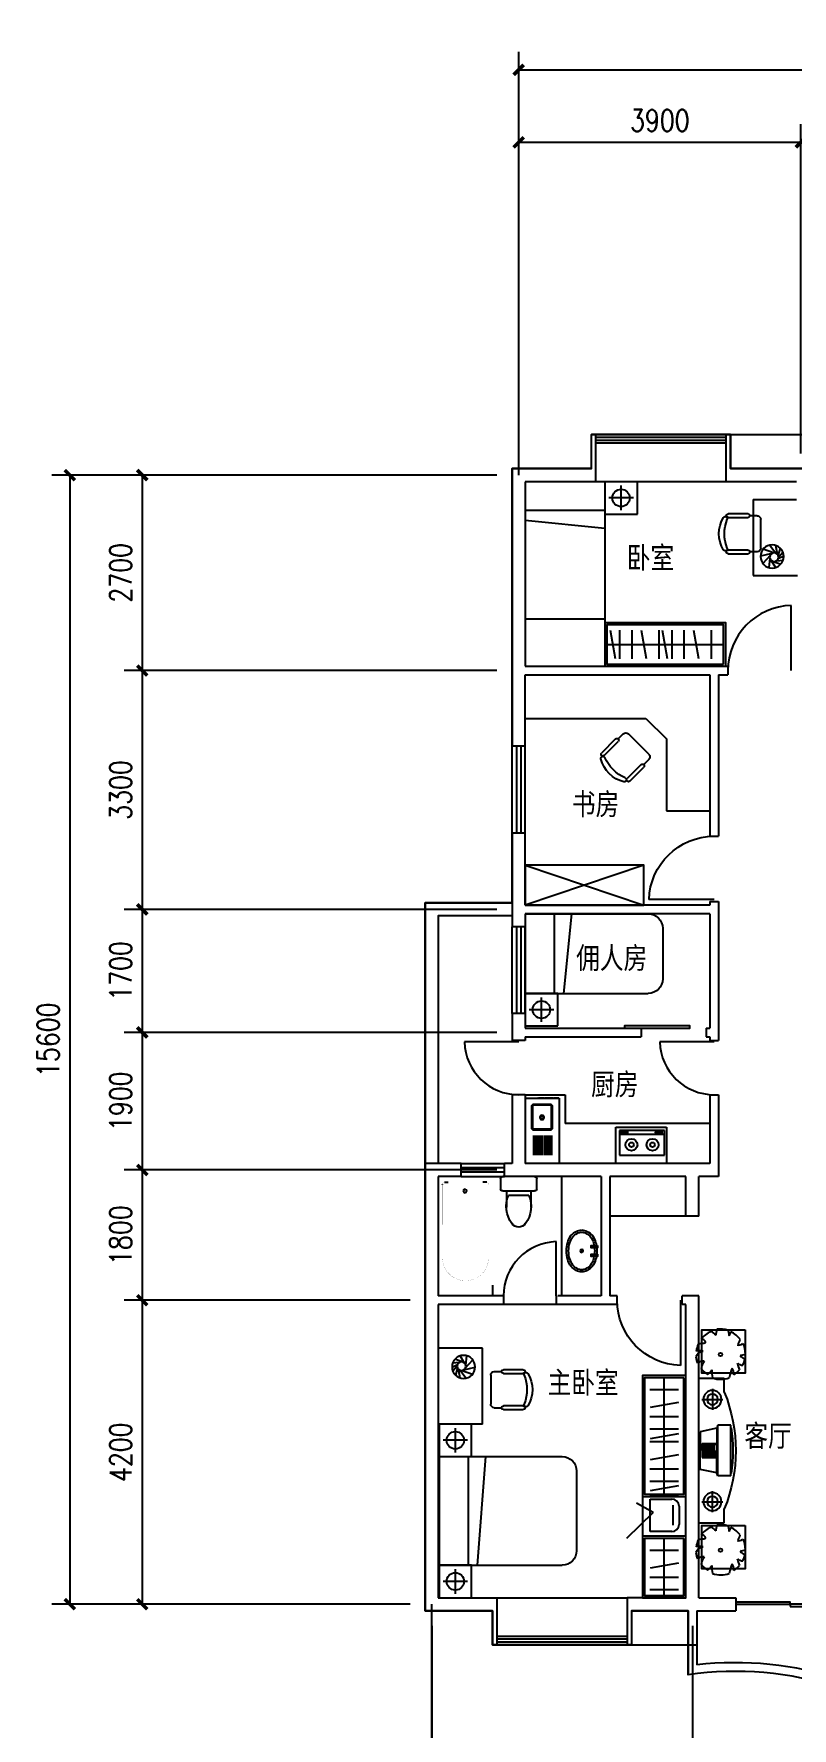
# Model space of a CAD drawing. Header units: millimetres. Extents: x 1320 to 26802, y 430 to 35860.
# Drawn here: x 1320 to 11794, y 12451 to 35860 of the extents above; entities that cross this region are included whole.
import ezdxf
from ezdxf.enums import TextEntityAlignment as Align

# ---------------------------------------------------------------- set-up
doc = ezdxf.new("R2010")
doc.units = ezdxf.units.MM
doc.linetypes.add('HIDDEN', pattern=[0.375, 0.25, -0.125])
for name, color, linetype in [('JJ', 6, 'Continuous'), ('PUB_DIM', 3, 'Continuous'), ('TEXT', 7, 'Continuous'), ('TOILET', 7, 'Continuous'), ('WALL', 4, 'Continuous'), ('WC', 10, 'Continuous'), ('WINDOW', 5, 'Continuous'), ('WINDOW_TEXT', 7, 'Continuous'), ('轮廓线', 240, 'Continuous')]:
    doc.layers.add(name, color=color, linetype=linetype)
doc.styles.add('-黑体', font='simhei.ttf')
doc.styles.add('DIM_FONT', font='SIMPLEX.shx', dxfattribs={"width": 0.8})
doc.styles.add('SIMPLEX', font='SIMPLEX.SHX')
doc.styles.get("Standard").update_dxf_attribs({"font": 'arial.ttf'})
doc.dimstyles.new('DIMN', dxfattribs={"dimtxt": 300, "dimasz": 1, "dimexe": 250, "dimexo": 300, "dimgap": 150, "dimtad": 1, "dimdec": 0, "dimdsep": 46, "dimtxsty": 'DIM_FONT', "dimblk": '_DIMX', "dimblk1": 'ARCHTICK', "dimblk2": 'ARCHTICK', "dimcen": 0.1, "dimclrt": 7, "dimadec": 0, "dimazin": 0, "dimtfac": 1, "dimtdec": 0, "dimtix": 1, "dimtmove": 2, "dimatfit": 3, "dimldrblk": '_DIMX', "dimfxl": 1, "dimtolj": 1, "dimtzin": 0, "dimarcsym": 0})

# ---------------------------------------------------------------- blocks, each defined once
blk = doc.blocks.new('_ARCHTICK')
at = {"color": 0, "linetype": 'ByBlock', "const_width": 0.15}
blk.add_lwpolyline([(-0.5, -0.5), (0.5, 0.5)], dxfattribs=at)
blk = doc.blocks.new('_DIMX')
at = {"const_width": 50}
blk.add_lwpolyline([(-70, -70), (70, 70)], dxfattribs=at)
blk = doc.blocks.new('*D60')
at = {"layer": 'DEFPOINTS', "color": 0, "transparency": 16777216}
for p in [(8017, 29763), (2817, 27063), (8017, 27063)]:
    blk.add_point(p, dxfattribs=at)
at = {"layer": 'PUB_DIM', "color": 0, "lineweight": -2, "transparency": 16777216}
for p, q in [((7717, 29763), (2567, 29763)), ((2817, 29762), (2817, 27064)), ((7717, 27063), (2567, 27063))]:
    blk.add_line(p, q, dxfattribs=at)
for p, rotation in [((2817, 29763), 90), ((2817, 27063), 270)]:
    blk.add_blockref('_DIMX', p, dxfattribs=dict(at, rotation=rotation))
at = {"layer": 'PUB_DIM', "color": 7, "transparency": 16777216, "insert": (2517, 28413), "char_height": 300, "attachment_point": 5, "rotation": 90, "style": 'DIM_FONT'}
blk.add_mtext('\\A1;2700', dxfattribs=at)
blk = doc.blocks.new('*D61')
at = {"layer": 'DEFPOINTS', "color": 0, "transparency": 16777216}
for p in [(8017, 27063), (2817, 23763), (8017, 23763)]:
    blk.add_point(p, dxfattribs=at)
at = {"layer": 'PUB_DIM', "color": 0, "lineweight": -2, "transparency": 16777216}
for p, q in [((7717, 27063), (2567, 27063)), ((2817, 27062), (2817, 23764)), ((7717, 23763), (2567, 23763))]:
    blk.add_line(p, q, dxfattribs=at)
for p, rotation in [((2817, 27063), 90), ((2817, 23763), 270)]:
    blk.add_blockref('_DIMX', p, dxfattribs=dict(at, rotation=rotation))
at = {"layer": 'PUB_DIM', "color": 7, "transparency": 16777216, "insert": (2517, 25413), "char_height": 300, "attachment_point": 5, "rotation": 90, "style": 'DIM_FONT'}
blk.add_mtext('\\A1;3300', dxfattribs=at)
blk = doc.blocks.new('*D62')
at = {"layer": 'DEFPOINTS', "color": 0, "transparency": 16777216}
for p in [(8017, 23763), (2817, 22063), (8017, 22063)]:
    blk.add_point(p, dxfattribs=at)
at = {"layer": 'PUB_DIM', "color": 0, "lineweight": -2, "transparency": 16777216}
for p, q in [((7717, 23763), (2567, 23763)), ((2817, 23762), (2817, 22064)), ((7717, 22063), (2567, 22063))]:
    blk.add_line(p, q, dxfattribs=at)
for p, rotation in [((2817, 23763), 90), ((2817, 22063), 270)]:
    blk.add_blockref('_DIMX', p, dxfattribs=dict(at, rotation=rotation))
at = {"layer": 'PUB_DIM', "color": 7, "transparency": 16777216, "insert": (2517, 22913), "char_height": 300, "attachment_point": 5, "rotation": 90, "style": 'DIM_FONT'}
blk.add_mtext('\\A1;1700', dxfattribs=at)
blk = doc.blocks.new('*D63')
at = {"layer": 'DEFPOINTS', "color": 0, "transparency": 16777216}
for p in [(8017, 22063), (2817, 20163), (8017, 20163)]:
    blk.add_point(p, dxfattribs=at)
at = {"layer": 'PUB_DIM', "color": 0, "lineweight": -2, "transparency": 16777216}
for p, q in [((7717, 22063), (2567, 22063)), ((2817, 22062), (2817, 20164)), ((7717, 20163), (2567, 20163))]:
    blk.add_line(p, q, dxfattribs=at)
for p, rotation in [((2817, 22063), 90), ((2817, 20163), 270)]:
    blk.add_blockref('_DIMX', p, dxfattribs=dict(at, rotation=rotation))
at = {"layer": 'PUB_DIM', "color": 7, "transparency": 16777216, "insert": (2517, 21113), "char_height": 300, "attachment_point": 5, "rotation": 90, "style": 'DIM_FONT'}
blk.add_mtext('\\A1;1900', dxfattribs=at)
blk = doc.blocks.new('*D64')
at = {"layer": 'DEFPOINTS', "color": 0, "transparency": 16777216}
for p in [(8017, 20163), (2817, 18363), (6817, 18363)]:
    blk.add_point(p, dxfattribs=at)
at = {"layer": 'PUB_DIM', "color": 0, "lineweight": -2, "transparency": 16777216}
for p, q in [((7717, 20163), (2567, 20163)), ((2817, 20162), (2817, 18364)), ((6517, 18363), (2567, 18363))]:
    blk.add_line(p, q, dxfattribs=at)
for p, rotation in [((2817, 20163), 90), ((2817, 18363), 270)]:
    blk.add_blockref('_DIMX', p, dxfattribs=dict(at, rotation=rotation))
at = {"layer": 'PUB_DIM', "color": 7, "transparency": 16777216, "insert": (2517, 19263), "char_height": 300, "attachment_point": 5, "rotation": 90, "style": 'DIM_FONT'}
blk.add_mtext('\\A1;1800', dxfattribs=at)
blk = doc.blocks.new('*D65')
at = {"layer": 'DEFPOINTS', "color": 0, "transparency": 16777216}
for p in [(6817, 18363), (2817, 14163), (6817, 14163)]:
    blk.add_point(p, dxfattribs=at)
at = {"layer": 'PUB_DIM', "color": 0, "lineweight": -2, "transparency": 16777216}
for p, q in [((6517, 18363), (2567, 18363)), ((2817, 18362), (2817, 14164)), ((6517, 14163), (2567, 14163))]:
    blk.add_line(p, q, dxfattribs=at)
for p, rotation in [((2817, 18363), 90), ((2817, 14163), 270)]:
    blk.add_blockref('_DIMX', p, dxfattribs=dict(at, rotation=rotation))
at = {"layer": 'PUB_DIM', "color": 7, "transparency": 16777216, "insert": (2517, 16263), "char_height": 300, "attachment_point": 5, "rotation": 90, "style": 'DIM_FONT'}
blk.add_mtext('\\A1;4200', dxfattribs=at)
blk = doc.blocks.new('*D66')
at = {"layer": 'DEFPOINTS', "color": 0, "transparency": 16777216}
for p in [(8017, 29763), (1817, 14163), (6817, 14163)]:
    blk.add_point(p, dxfattribs=at)
at = {"layer": 'PUB_DIM', "color": 0, "lineweight": -2, "transparency": 16777216}
for p, q in [((7717, 29763), (1567, 29763)), ((1817, 29762), (1817, 14164)), ((6517, 14163), (1567, 14163))]:
    blk.add_line(p, q, dxfattribs=at)
for p, rotation in [((1817, 29763), 90), ((1817, 14163), 270)]:
    blk.add_blockref('_DIMX', p, dxfattribs=dict(at, rotation=rotation))
at = {"layer": 'PUB_DIM', "color": 7, "transparency": 16777216, "insert": (1517, 21963), "char_height": 300, "attachment_point": 5, "rotation": 90, "style": 'DIM_FONT'}
blk.add_mtext('\\A1;15600', dxfattribs=at)
blk = doc.blocks.new('M_A2ZXL')
blk.add_line((-0.472, 0), (-0.472, -1))
blk.add_arc((-0.5, 0), 1, 271.6231, 0)
blk = doc.blocks.new('S-DOOR')
at = {"layer": 'WINDOW'}
for points in [[(0, 0), (750, 0), (750, 30), (0, 30)], [(750, -30), (1500, -30), (1500, 0), (750, 0)], [(1500, -30), (2250, -30), (2250, 0), (1500, 0)], [(2250, 0), (3000, 0), (3000, 30), (2250, 30)]]:
    blk.add_lwpolyline(points, close=True, dxfattribs=at)
blk = doc.blocks.new('M_C32CXI')
for p, q in [((-188, 275), (87, 275)), ((212, 250), (112, 250)), ((87, 225), (-188, 225)), ((262, 200), (262, -200)), ((-188, -225), (87, -225)), ((87, -275), (-188, -275)), ((212, -250), (112, -250))]:
    blk.add_line(p, q)
for centre, radius, start, end in [((-227, 210), 28.1, 338.7607, 148.1092), ((-188, 250), 25, 90, 270), ((87, 250), 25, 270, 90), ((212, 200), 50, 0, 90), ((111, 0), 426, 148.1092, 211.8908), ((314, 0), 552, 158.7607, 201.2393), ((-227, -210), 28.1, 211.8908, 21.2393), ((-188, -250), 25, 90, 270), ((87, -250), 25, 270, 90), ((212, -200), 50, 270, 0)]:
    blk.add_arc(centre, radius, start, end)
at = {"width": 0.8, "flags": 9}
for tag in ['XSIZE', 'YSIZE']:
    blk.add_attdef(tag, (0, 0), '', height=0.5, dxfattribs=at)
blk = doc.blocks.new('_C20TYU')
at = {"layer": 'WC'}
for p, q in [((0, 10), (0, -10)), ((0, 10), (3.5, 10)), ((3.5, 10), (3.5, 8.06)), ((0.42, 7.07), (3.32, 7.07)), ((1.87, 8.52), (1.87, 5.62)), ((2.46, 3.08), (0.17, 2.61)), ((0.17, 2.61), (0.17, 0)), ((2.63, 3.5), (2.46, 3.08)), ((2.46, 3.08), (2.46, 0)), ((4.43, 3.5), (2.63, 3.5)), ((2.63, 3.5), (2.63, -3.5)), ((4.43, 3.5), (4.43, -3.5)), ((0.43, 0), (0.43, 0.97)), ((0.43, 0.97), (2.46, 0.97)), ((0.53, 0), (0.53, 0.87)), ((0.53, 0.87), (2.46, 0.87)), ((0.73, 0), (0.73, 0.87)), ((0.93, 0), (0.93, 0.87)), ((1.13, 0), (1.13, 0.87)), ((1.33, 0), (1.33, 0.87)), ((1.53, 0), (1.53, 0.87)), ((1.73, 0), (1.73, 0.87)), ((1.93, 0), (1.93, 0.87)), ((2.13, 0), (2.13, 0.87)), ((0.17, -2.61), (0.17, 0)), ((0.43, 0), (0.43, -0.97)), ((0.43, -0.97), (2.46, -0.97)), ((0.53, 0), (0.53, -0.87)), ((0.53, -0.87), (2.46, -0.87)), ((0.73, 0), (0.73, -0.87)), ((0.93, 0), (0.93, -0.87)), ((1.13, 0), (1.13, -0.87)), ((1.33, 0), (1.33, -0.87)), ((1.53, 0), (1.53, -0.87)), ((1.73, 0), (1.73, -0.87)), ((1.93, 0), (1.93, -0.87)), ((2.13, 0), (2.13, -0.87)), ((2.46, -3.08), (2.46, 0)), ((2.46, -3.08), (0.17, -2.61)), ((2.63, -3.5), (2.46, -3.08)), ((4.43, -3.5), (2.63, -3.5)), ((1.87, -8.52), (1.87, -5.62)), ((0.42, -7.07), (3.32, -7.07)), ((3.5, -8.06), (3.5, -10)), ((0, -10), (3.5, -10))]:
    blk.add_line(p, q, dxfattribs=at)
for centre, radius in [((1.87, 7.07), 1.25), ((1.87, 7.07), 0.75), ((1.87, -7.07), 1.25), ((1.87, -7.07), 0.75)]:
    blk.add_circle(centre, radius, dxfattribs=at)
for centre, radius, start, end in [((-16.23, 0), 21.32, 337.7852, 22.2148), ((-16.04, 0), 20.72, 351.2285, 8.7715)]:
    blk.add_arc(centre, radius, start, end, dxfattribs=at)
at = {"style": 'DIM_FONT', "width": 0.8, "flags": 9}
for tag in ['YSIZE', 'XSIZE']:
    blk.add_attdef(tag, (0, 0), '', height=0.5, dxfattribs=at)
blk = doc.blocks.new('_C0BXV')
at = {"layer": 'JJ', "xscale": -100, "yscale": 100, "zscale": 100, "rotation": 89.9999999999999}
blk.add_blockref('_C20TYU', (0, 0), dxfattribs=at)
at = {"style": 'DIM_FONT', "width": 0.8, "flags": 9}
for tag in ['XSIZE', 'YSIZE']:
    blk.add_attdef(tag, (0, 0), '', height=0.5, dxfattribs=at)
blk = doc.blocks.new('_C18POR')
at = {"layer": 'JJ'}
for p, q in [((0, 0), (0, 1500)), ((0, 1500), (1700, 1500)), ((400, 0), (400, 1500)), ((533, 1500), (644, 0)), ((1900, 200), (1900, 1300)), ((0, 0), (1700, 0))]:
    blk.add_line(p, q, dxfattribs=at)
for centre, start, end in [((1700, 1300), 0, 90), ((1700, 200), 270, 0)]:
    blk.add_arc(centre, 200, start, end, dxfattribs=at)
at = {"style": 'DIM_FONT', "width": 0.8, "flags": 9}
for tag in ['XSIZE', 'YSIZE']:
    blk.add_attdef(tag, (0, 0), '', height=0.5, dxfattribs=at)
blk = doc.blocks.new('_C4CHW')
at = {"layer": 'JJ'}
blk.add_blockref('_C18POR', (0, 0), dxfattribs=at)
at = {"style": 'DIM_FONT', "width": 0.8, "flags": 9}
for tag in ['XSIZE', 'YSIZE']:
    blk.add_attdef(tag, (0, 0), '', height=0.5, dxfattribs=at)
blk = doc.blocks.new('_C4COF')
at = {"layer": 'WALL'}
blk.add_blockref('_C4CHW', (0, 0), dxfattribs=at)
at = {"style": 'DIM_FONT', "width": 0.8, "flags": 9}
for tag in ['XSIZE', 'YSIZE']:
    blk.add_attdef(tag, (0, 0), '', height=0.5, dxfattribs=at)
blk = doc.blocks.new('M-1800')
at = {"layer": 'WALL'}
for p, q in [((-900, 0), (-900, -650)), ((900, 0), (900, -650)), ((-960, -180), (-960, -650)), ((900, -180), (900, -180)), ((960, -180), (960, -650)), ((-960, -650), (-900, -650)), ((900, -650), (960, -650))]:
    blk.add_line(p, q, dxfattribs=at)
at = {"layer": 'WINDOW'}
for p, q in [((-900, 0), (900, 0)), ((-900, -530), (900, -530)), ((-900, -570), (900, -570)), ((-900, -610), (900, -610)), ((-900, -650), (900, -650))]:
    blk.add_line(p, q, dxfattribs=at)
blk = doc.blocks.new('_C2GBH')
at = {"layer": 'JJ'}
for p, q in [((-395, -225), (-55, -225)), ((-225, -55), (-225, -395))]:
    blk.add_line(p, q, dxfattribs=at)
blk.add_lwpolyline([(-450, 0), (-450, -450), (0, -450), (0, 0)], close=True, dxfattribs=at)
blk.add_circle((-225, -225), 120, dxfattribs=at)
at = {"style": 'DIM_FONT', "width": 0.8, "flags": 9}
for tag in ['XSIZE', 'YSIZE']:
    blk.add_attdef(tag, (0, 0), '', height=0.5, dxfattribs=at)
blk = doc.blocks.new('M_C4')
for p, q in [((100, 250), (350, 250)), ((0, -150), (0, 150)), ((363, 169), (84, 169)), ((450, 150), (450, -150)), ((450, -150), (0, -150)), ((187, -107), (57, -336)), ((187, -107), (547, -475))]:
    blk.add_line(p, q)
for centre, start, end in [((100, 150), 90, 180), ((350, 150), 0, 90)]:
    blk.add_arc(centre, 100, start, end)
at = {"flags": 9}
for tag in ['XSIZE', 'YSIZE']:
    blk.add_attdef(tag, (0, 0), '', height=0.5, dxfattribs=at)
at = {"width": 0.8, "flags": 9}
for tag in ['YSIZE', 'XSIZE', 'XSIZE', 'YSIZE']:
    blk.add_attdef(tag, (225, -150), '', height=0.5, dxfattribs=at)
blk = doc.blocks.new('M_C56KIS')
for p, q in [((62, 318), (72, 242)), ((72, 242), (101, 299)), ((101, 299), (101, 299))]:
    blk.add_line(p, q)
blk.add_lwpolyline([(294, 325), (294, -275), (-306, -275), (-306, 325)], close=True)
blk.add_circle((-46, -16), 24.7)
for centre, radius, start, end in [((-46, -12), 340, 112.0103, 142.6392), ((-371, -22), 380, 45.9782, 58.5315), ((-666, 365), 570, 348.5728, 356.6649), ((-46, -12), 348, 72.0426, 98.475), ((-46, -12), 341, 37.2751, 64.8245), ((-277, -88), 115, 97.3912, 159.6952), ((-332, -105), 143, 71.8009, 110.5991), ((-46, -12), 338, 154.3498, 173.0356), ((-402, 850), 718, 274.1465, 282.1238), ((-307, 139), 56.5, 8.941, 100.0107), ((207, 198), 84.2, 254.8555, 310.96), ((82, 215), 145, 319.7203, 351.7151), ((-46, -12), 345, 0.5321, 25.5856), ((-46, -12), 342, 185.9236, 201.5277), ((-287, -214), 106, 81.8314, 131.8278), ((-119, -230), 194, 141.6582, 174.3093), ((-46, -12), 333, 216.594, 237.4464), ((-456, -26), 353, 310.8536, 325.193), ((259, -243), 425, 177.9455, 193.2146), ((1320, -611), 1274, 161.2865, 167.5451), ((-13, -284), 151, 354.7323, 32.8544), ((-46, -12), 339, 302.6098, 320.6752), ((1199, 167), 1058, 196.6397, 201.9099), ((262, -63), 99.6, 227.0454, 270.9651), ((241, 102), 125, 263.2775, 297.8128), ((333, 45), 131, 215.3868, 249.7411), ((-46, -12), 344, 334.0767, 348.9021), ((-46, -12), 346, 251.5307, 290.63)]:
    blk.add_arc(centre, radius, start, end)
at = {"style": 'DIM_FONT', "width": 0.8, "flags": 9}
for tag in ['XSIZE', 'YSIZE']:
    blk.add_attdef(tag, (0, 0), '', height=0.5, dxfattribs=at)
blk = doc.blocks.new('_E8EJY')
at = {"layer": 'WC', "linetype": 'Continuous'}
for p, q in [((-900, 471), (0, 471)), ((-900, 0), (-900, 471)), ((0, 471), (0, 0)), ((-900, 0), (0, 0))]:
    blk.add_line(p, q, dxfattribs=at)
at = {"layer": 'WC', "linetype": 'HIDDEN'}
blk.add_line((-900, 471), (-900, 171), dxfattribs=at)
at = {"layer": 'WC'}
for p, q in [((-808, 353), (-809, 351)), ((-809, 120), (-809, 351)), ((-807, 357), (-808, 353)), ((-804, 361), (-807, 357)), ((-801, 363), (-804, 361)), ((-797, 363), (-801, 363)), ((-797, 363), (-484, 363)), ((-472, 351), (-472, 120)), ((-387, 367), (-114, 367)), ((-387, 339), (-114, 339)), ((-387, 317), (-114, 317)), ((-387, 289), (-114, 289)), ((-387, 267), (-114, 267)), ((-387, 239), (-114, 239)), ((-484, 108), (-797, 108)), ((-387, 217), (-114, 217)), ((-387, 189), (-114, 189)), ((-387, 167), (-114, 167)), ((-387, 139), (-114, 139)), ((-387, 117), (-114, 117))]:
    blk.add_line(p, q, dxfattribs=at)
blk.add_lwpolyline([(-803, 376), (-478, 376), (-460, 357), (-460, 114), (-478, 96), (-803, 96), (-820, 114), (-820, 357)], close=True, dxfattribs=at)
for points in [[(-666, 236), (-665, 225), (-659, 216), (-652, 209), (-642, 206), (-632, 206), (-622, 209), (-614, 216), (-609, 225), (-607, 236), (-609, 246), (-614, 255), (-622, 262), (-632, 266), (-642, 266), (-652, 262), (-659, 255), (-665, 246), (-666, 236)], [(-656, 236), (-655, 229), (-651, 223), (-646, 219), (-640, 216), (-633, 216), (-627, 219), (-622, 223), (-619, 229), (-618, 236), (-619, 242), (-622, 248), (-627, 253), (-633, 255), (-640, 255), (-646, 253), (-651, 248), (-655, 242), (-656, 236)], [(-472, 351), (-473, 355), (-475, 359), (-478, 362), (-482, 363), (-484, 363)], [(-809, 120), (-808, 116), (-806, 112), (-803, 109), (-799, 108), (-797, 108)], [(-484, 108), (-480, 109), (-476, 111), (-474, 114), (-472, 118), (-472, 120)]]:
    blk.add_lwpolyline(points, dxfattribs=at)
at = {"style": 'DIM_FONT', "width": 0.8, "flags": 9}
for tag in ['XSIZE', 'YSIZE']:
    blk.add_attdef(tag, (0, 0), '', height=0.5, dxfattribs=at)
blk = doc.blocks.new('M_C5')
for p, q in [((-54, -14), (-154, 45)), ((-71, 21), (-106, 120)), ((-60, 63), (-50, 152)), ((-28, 86), (7, 160)), ((-9, 88), (59, 149)), ((12, 83), (112, 114)), ((26, 75), (152, 50)), ((42, 53), (156, -35)), ((48, 21), (102, -123)), ((-26, -30), (-153, -47)), ((14, -26), (-99, -126)), ((41, -2), (5, -160))]:
    blk.add_line(p, q)
for centre, radius in [((0, 0), 160), ((-11, 28), 60)]:
    blk.add_circle(centre, radius)
at = {"width": 0.8, "flags": 9}
for tag in ['XSIZE', 'YSIZE']:
    blk.add_attdef(tag, (0, 0), '', height=0.5, dxfattribs=at)
blk = doc.blocks.new('M_E4')
for p, q in [((670, -80), (670, -137)), ((670, -86), (670, -97)), ((670, -663), (670, -614))]:
    blk.add_line(p, q)
at = {"const_width": 1.5}
for points in [[(-750, -750), (-750, 0)], [(-750, 0), (750, 0)], [(750, 0), (750, -750)], [(608, -56), (640, -56)], [(670, -90), (670, -656)], [(670, -663), (670, -655)], [(750, -750), (-750, -750)]]:
    blk.add_lwpolyline(points, dxfattribs=at)
for points in [[(-399, -56, 0.930688), (-388, -693, 0.930688)], [(670, -86, 0.414214), (640, -56, 0.414214)], [(670, -90, 0.041784), (670, -85, 0.412615)], [(640, -693, 0.414214), (670, -663, 0.414214)]]:
    blk.add_lwpolyline(points, format="xyb", dxfattribs=at)
at = {"const_width": 1.5, "flags": 128}
for points in [[(-399, -56), (608, -56)], [(-399, -694), (645, -692)]]:
    blk.add_lwpolyline(points, dxfattribs=at)
for radius in [25, 23]:
    blk.add_circle((550, -381), radius)
blk.add_arc((640, -663), 30, 270, 280.176)
at = {"width": 0.8, "flags": 9}
for tag in ['XSIZE', 'YSIZE']:
    blk.add_attdef(tag, (0, 0), '', height=0.5, dxfattribs=at)
blk = doc.blocks.new('M_E24TTP')
at = {"layer": 'TOILET', "color": 7}
for p, q in [((-170, 200), (-170, 430)), ((-140, 260), (140, 260)), ((170, 200), (170, 430)), ((-250, 30), (-250, 170)), ((-220, 200), (220, 200)), ((220, 0), (-220, 0)), ((250, 170), (250, 30))]:
    blk.add_line(p, q, dxfattribs=at)
for centre, radius, start, end in [((227, 413), 398, 143.3619, 202.5495), ((0, 590), 110, 33.4509, 146.5491), ((-227, 413), 398, 337.4505, 36.6381), ((-220, 170), 30, 90, 180), ((-220, 30), 30, 180, 270), ((220, 170), 30, 0, 90), ((220, 30), 30, 270, 0)]:
    blk.add_arc(centre, radius, start, end, dxfattribs=at)
at = {"style": 'DIM_FONT', "width": 0.8, "flags": 9}
for tag in ['XSIZE', 'YSIZE']:
    blk.add_attdef(tag, (0, 0), '', height=0.5, dxfattribs=at)
blk = doc.blocks.new('_WBLK')
for p, q in [((-0.5, 0.5), (0.5, 0.5)), ((0.5, 0.167), (-0.5, 0.167)), ((0.5, -0.167), (-0.5, -0.167)), ((-0.5, -0.5), (0.5, -0.5))]:
    blk.add_line(p, q)
at = {"layer": 'WINDOW_TEXT', "style": 'SIMPLEX', "flags": 9}
blk.add_attdef('A', text='', height=1, dxfattribs=at).set_placement((0, 1.5), align=Align.MIDDLE)
blk = doc.blocks.new('_E6GUL')
at = {"layer": 'WC'}
for points in [[(-0.75, 2.03, 0.026429), (-1.19, 1.93, 0.082314), (-2.12, 1.48, 0.114383), (-2.69, 0.76, 0.13438), (-2.9, 0, 0.13438), (-2.69, -0.76, 0.114383), (-2.12, -1.48, 0.082314), (-1.19, -1.93, 0.07067), (0, -2.1, 0.07067), (1.19, -1.93, 0.082314), (2.12, -1.48, 0.114383), (2.69, -0.76, 0.13438), (2.9, 0, 0.137198)], [(-0.75, 1.73, 0.023054), (-1.11, 1.64, 0.082314), (-1.95, 1.24, 0.115519), (-2.43, 0.61, 0.13438), (-2.6, 0, 0.13438), (-2.43, -0.61, 0.115519), (-1.95, -1.24, 0.082314), (-1.11, -1.64, 0.07067), (0, -1.8, 0.07067), (1.11, -1.64, 0.082314), (1.95, -1.24, 0.115519), (2.43, -0.61, 0.13438), (2.6, 0, 0.137558)], [(0.45, 2.08, 0.026396), (0, 2.1, 0.026396), (-0.45, 2.08, 0.082314)], [(0.45, 1.77, 0.028399), (0, 1.8, 0.028399), (-0.45, 1.77, 0.082314)], [(2.9, 0, 0.13438), (2.69, 0.76, 0.114383), (2.12, 1.48, 0.082314), (1.19, 1.93, 0.026429), (0.75, 2.03, 0.027051)], [(2.6, 0, 0.13438), (2.43, 0.61, 0.115519), (1.95, 1.24, 0.082314), (1.11, 1.64, 0.023054), (0.75, 1.73, 0.029229)]]:
    blk.add_lwpolyline(points, format="xyb", dxfattribs=at)
for points in [[(-0.45, 2.2), (-0.75, 2.2), (-0.75, 1.3), (-0.45, 1.3)], [(0.75, 2.2), (0.45, 2.2), (0.45, 1.3), (0.75, 1.3)]]:
    blk.add_lwpolyline(points, close=True, dxfattribs=at)
for radius in [0.2, 0.1]:
    blk.add_circle((0, 0), radius, dxfattribs=at)
at = {"style": 'DIM_FONT', "width": 0.8, "flags": 9}
for tag in ['YSIZE', 'XSIZE']:
    blk.add_attdef(tag, (0, 0), '', height=0.5, dxfattribs=at)
blk = doc.blocks.new('_E9EKO')
at = {"layer": 'WC', "linetype": 'Continuous'}
for p, q in [((-700, 0), (-700, 500)), ((-700, 500), (0, 500)), ((0, 500), (0, 0)), ((0, 0), (-700, 0))]:
    blk.add_line(p, q, dxfattribs=at)
at = {"layer": 'WC'}
for p, q in [((-673, 387), (-673, 44)), ((-51, 387), (-673, 387)), ((-51, 44), (-51, 387)), ((-673, 100), (-51, 100)), ((-673, 44), (-51, 44)), ((-641, 78), (-641, 66)), ((-630, 68), (-630, 52)), ((-566, 68), (-630, 68)), ((-630, 52), (-566, 52)), ((-566, 52), (-566, 68)), ((-549, 77), (-549, 66)), ((-168, 78), (-168, 66)), ((-157, 68), (-157, 52)), ((-93, 68), (-157, 68)), ((-157, 52), (-93, 52)), ((-93, 52), (-93, 68)), ((-76, 77), (-76, 66))]:
    blk.add_line(p, q, dxfattribs=at)
for points in [[(-549, 77, 0.259034), (-551, 80, 0.076276), (-563, 85, 0.036515), (-576, 88, 0.026615), (-595, 89, 0.026615), (-614, 88, 0.036515), (-627, 85, 0.076276), (-639, 80, 0.259034), (-641, 77, 0.078462), (-641, 76, 0.056762)], [(-549, 66, 0.259034), (-551, 70, 0.076276), (-563, 75, 0.036515), (-576, 77, 0.026615), (-595, 78, 0.026615), (-614, 77, 0.036515), (-627, 75, 0.076276), (-639, 70, 0.259034), (-641, 66, 0.259034), (-639, 63, 0.056762), (-630, 59, 0.036515)], [(-566, 57, 0.008736), (-563, 58, 0.076276), (-551, 63, 0.259034), (-549, 66, 0.259034)], [(-76, 77, 0.259034), (-78, 80, 0.076276), (-90, 85, 0.036515), (-103, 88, 0.026615), (-122, 89, 0.026615), (-141, 88, 0.036515), (-154, 85, 0.076276), (-166, 80, 0.259034), (-168, 77, 0.078462), (-168, 76, 0.056762)], [(-76, 66, 0.259034), (-78, 70, 0.076276), (-90, 75, 0.036515), (-103, 77, 0.026615), (-122, 78, 0.026615), (-141, 77, 0.036515), (-154, 75, 0.076276), (-166, 70, 0.259034), (-168, 66, 0.259034), (-166, 63, 0.056762), (-157, 59, 0.036515)], [(-93, 57, 0.008736), (-90, 58, 0.076276), (-78, 63, 0.259034), (-76, 66, 0.259034)]]:
    blk.add_lwpolyline(points, format="xyb", dxfattribs=at)
at = {"layer": 'WC', "linetype": 'Continuous'}
for centre, radius in [((-508, 241), 82.5), ((-508, 241), 31.6), ((-216, 241), 82.5), ((-216, 241), 31.6)]:
    blk.add_circle(centre, radius, dxfattribs=at)
at = {"style": 'DIM_FONT', "width": 0.8, "flags": 9}
for tag in ['XSIZE', 'YSIZE']:
    blk.add_attdef(tag, (0, 0), '', height=0.5, dxfattribs=at)
blk = doc.blocks.new('_C5HQH')
at = {"layer": 'JJ'}
for p, q in [((0, 1096), (1700, 1096)), ((0, -4), (0, 1096)), ((400, -4), (400, 1096)), ((533, 1096), (644, -4)), ((1900, 196), (1900, 896)), ((0, -4), (1700, -4))]:
    blk.add_line(p, q, dxfattribs=at)
for centre, start, end in [((1700, 896), 0, 90), ((1700, 196), 270, 0)]:
    blk.add_arc(centre, 200, start, end, dxfattribs=at)
at = {"style": 'DIM_FONT', "width": 0.8, "flags": 9}
for tag in ['XSIZE', 'YSIZE']:
    blk.add_attdef(tag, (0, 0), '', height=0.5, dxfattribs=at)

msp = doc.modelspace()

# ---------------------------------------------------------------- linework, layer by layer
at = {"layer": 'JJ'}
for p, q in [((9206.6, 29672.8), (8106.6, 29672.8)), ((8106.6, 29672.8), (8106.6, 27772.8)), ((9206.6, 29672.8), (9206.6, 27772.8)), ((9206.6, 29672.8), (9206.6, 27972.8)), ((9206.6, 29272.8), (8106.6, 29272.8)), ((11256.6, 29428.4), (11856.6, 29428.4)), ((11256.6, 29428.4), (11256.6, 28378.4)), ((8106.6, 29139.4), (9206.6, 29028.4)), ((11256.6, 28378.4), (11866.6, 28378.4)), ((9206.6, 27772.8), (8106.6, 27772.8)), ((9206.6, 27772.8), (9206.6, 27122.8)), ((9413.9, 27222.8), (9413.9, 27622.8)), ((9583.2, 27222.8), (9583.2, 27622.8)), ((9959.3, 27222.8), (9959.3, 27622.8)), ((10134.9, 27222.8), (10134.9, 27622.8)), ((10304.2, 27222.8), (10304.2, 27622.8)), ((10680.4, 27222.8), (10680.4, 27622.8)), ((9236.6, 27422.8), (10846.2, 27422.8)), ((9352.3, 27224.4), (9282.9, 27618.3)), ((9783.2, 27224.4), (9713.8, 27618.3)), ((10073.4, 27224.4), (10003.9, 27618.3)), ((10504.3, 27224.4), (10434.8, 27618.3)), ((8106.6, 26402.8), (9773.7, 26402.8)), ((9773.7, 26402.8), (10056.6, 26119.9)), ((10056.6, 26119.9), (10056.6, 25124)), ((10056.6, 25124), (10656.6, 25124)), ((9744.5, 24372.8), (8106.6, 23822.8)), ((8106.6, 24372.8), (9744.5, 23822.8)), ((8106.6, 21202.8), (8656.6, 21202.8)), ((8656.6, 21202.8), (8656.6, 20802.8)), ((10656.6, 20802.8), (8656.6, 20802.8)), ((8606.6, 20072.8), (8606.6, 18422.8)), ((10326.6, 19522.8), (9276.6, 19522.8)), ((7656.6, 18572.8), (7656.6, 18422.8)), ((8535.3, 18302.8), (7806.6, 18302.8)), ((7516.6, 17702.8), (6906.6, 17702.8)), ((7516.6, 16652.8), (7516.6, 17702.8)), ((10226.6, 17126.6), (9826.6, 17126.6)), ((10026.6, 15682.8), (10026.6, 17292.4)), ((10225, 16950.5), (9831, 16881)), ((7516.6, 16652.8), (6916.6, 16652.8)), ((10226.6, 16750.5), (9826.6, 16750.5)), ((10226.6, 16581.2), (9826.6, 16581.2)), ((10226.6, 16405.6), (9826.6, 16405.6)), ((10225, 16519.6), (9831, 16450.2)), ((10225, 16229.4), (9831, 16160)), ((10226.6, 16029.4), (9826.6, 16029.4)), ((10226.6, 15860.1), (9826.6, 15860.1)), ((10225, 15798.6), (9831, 15729.1)), ((9726.6, 15652.8), (9726.6, 15102.8)), ((10226.6, 15649.3), (9826.6, 15649.3)), ((10026.6, 14282.8), (10026.6, 15072.8)), ((10226.6, 14907), (9826.6, 14907)), ((10226.6, 14530.9), (9826.6, 14530.9)), ((10225, 14730.9), (9831, 14661.4)), ((10226.6, 14361.6), (9826.6, 14361.6))]:
    msp.add_line(p, q, dxfattribs=at)
for points in [[(10876.2, 27122.8), (10876.2, 27722.8), (9206.6, 27722.8), (9206.6, 27122.8)], [(10846.2, 27152.8), (10846.2, 27692.8), (9236.6, 27692.8), (9236.6, 27152.8)], [(8106.6, 23822.8), (9744.5, 23822.8), (9744.5, 24372.8), (8106.6, 24372.8)], [(10326.6, 17322.4), (9726.6, 17322.4), (9726.6, 15652.8), (10326.6, 15652.8)], [(10296.6, 17292.4), (9756.6, 17292.4), (9756.6, 15682.8), (10296.6, 15682.8)], [(10326.6, 15102.8), (9726.6, 15102.8), (9726.6, 14252.8), (10326.6, 14252.8)], [(10296.6, 15072.8), (9756.6, 15072.8), (9756.6, 14282.8), (10296.6, 14282.8)]]:
    msp.add_lwpolyline(points, close=True, dxfattribs=at)
at = {"layer": 'PUB_DIM'}
for p, q in [((8016.6, 29762.8), (8016.6, 35612.8)), ((6816.6, 7412.8), (6816.6, 14162.8))]:
    msp.add_line(p, q, dxfattribs=at)
at = {"layer": 'WALL'}
for p, q in [((7926.6, 29852.8), (7926.6, 26022.8)), ((9021.6, 29852.8), (7926.6, 29852.8)), ((12291.6, 29852.8), (10941.6, 29852.8)), ((9087.1, 29672.8), (8106.6, 29672.8)), ((8106.6, 29672.8), (8106.6, 27122.8)), ((11856.6, 29672.8), (10881.6, 29672.8)), ((8106.6, 27122.8), (10906.6, 27122.8)), ((8106.6, 26022.8), (8106.6, 27002.8)), ((8106.6, 27002.8), (10656.6, 27002.8)), ((10656.6, 27002.8), (10656.6, 24772.8)), ((10776.6, 27002.8), (10776.6, 24772.8)), ((10776.6, 27002.8), (10906.6, 27002.8)), ((10906.6, 27122.8), (10906.6, 27002.8)), ((7926.6, 26022.8), (8106.6, 26022.8)), ((7926.6, 24822.8), (7926.6, 23522.8)), ((7926.6, 24822.8), (8106.6, 24822.8)), ((8106.6, 23822.8), (8106.6, 24822.8)), ((10656.6, 24772.8), (10776.6, 24772.8)), ((10656.6, 23822.8), (8106.6, 23822.8)), ((10656.6, 23702.8), (8106.6, 23702.8)), ((8106.6, 23702.8), (8106.6, 23522.8)), ((10656.6, 23872.8), (10656.6, 23822.8)), ((10656.6, 23872.8), (10776.6, 23872.8)), ((10656.6, 23702.8), (10656.6, 22122.8)), ((10776.6, 23872.8), (10776.6, 23702.8)), ((10776.6, 23702.8), (10776.6, 21952.8)), ((8106.6, 23522.8), (7926.6, 23522.8)), ((7926.6, 22322.8), (7926.6, 21952.8)), ((8106.6, 22322.8), (7926.6, 22322.8)), ((8106.6, 22322.8), (8106.6, 22122.8)), ((8106.6, 22122.8), (9706.6, 22122.8)), ((9706.6, 22122.8), (9706.6, 22002.8)), ((10606.6, 22122.8), (10656.6, 22122.8)), ((10606.6, 22122.8), (10606.6, 22002.8)), ((8106.6, 21952.8), (7926.6, 21952.8)), ((8106.6, 22002.8), (9706.6, 22002.8)), ((8106.6, 22002.8), (8106.6, 21952.8)), ((10606.6, 22002.8), (10656.6, 22002.8)), ((10656.6, 22002.8), (10656.6, 21952.8)), ((10656.6, 21952.8), (10776.6, 21952.8)), ((7926.6, 21202.8), (7926.6, 20252.8)), ((8106.6, 21202.8), (7926.6, 21202.8)), ((8106.6, 21202.8), (8106.6, 20252.8)), ((10656.6, 21202.8), (10656.6, 20252.8)), ((10656.6, 21202.8), (10776.6, 21202.8)), ((10776.6, 21202.8), (10776.6, 20072.8)), ((6726.6, 20252.8), (6726.6, 14072.8)), ((7221, 20252.8), (6726.6, 20252.8)), ((7221, 20072.8), (7221, 20252.8)), ((7926.6, 20252.8), (7821, 20252.8)), ((7821, 20072.8), (7821, 20252.8)), ((10656.6, 20252.8), (8106.6, 20252.8)), ((6906.6, 20072.8), (6906.6, 18422.8)), ((7221, 20072.8), (6906.6, 20072.8)), ((8106.6, 20072.8), (7821, 20072.8)), ((9156.6, 20072.8), (8106.6, 20072.8)), ((9156.6, 20072.8), (9156.6, 18422.8)), ((10326.6, 20072.8), (9276.6, 20072.8)), ((9276.6, 20072.8), (9276.6, 18422.8)), ((10326.6, 19522.8), (10326.6, 20072.8)), ((10776.6, 20072.8), (10506.6, 20072.8)), ((10506.6, 19522.8), (10506.6, 20072.8)), ((10506.6, 19522.8), (10326.6, 19522.8)), ((7806.6, 18422.8), (6906.6, 18422.8)), ((6906.6, 18302.8), (6906.6, 14252.8)), ((7806.6, 18302.8), (6906.6, 18302.8)), ((7806.6, 18422.8), (7806.6, 18422.8)), ((7806.6, 18422.8), (7806.6, 18302.8)), ((8535.3, 18422.8), (8535.3, 18302.8)), ((9276.6, 18302.8), (8535.3, 18302.8)), ((9156.6, 18422.8), (8556.6, 18422.8)), ((8556.6, 18422.8), (8556.6, 18422.8)), ((9376.6, 18422.8), (9276.6, 18422.8)), ((9376.6, 18302.8), (9276.6, 18302.8)), ((9376.6, 18302.8), (9376.6, 18422.8)), ((10506.6, 18422.8), (10276.6, 18422.8)), ((10276.6, 18302.8), (10276.6, 18422.8)), ((10326.6, 18302.8), (10276.6, 18302.8)), ((10326.6, 14252.8), (10326.6, 18302.8)), ((10506.6, 14252.8), (10506.6, 18422.8)), ((6726.6, 14072.8), (7656.6, 14072.8)), ((6906.6, 14252.8), (7716.6, 14252.8)), ((10326.6, 14252.8), (9516.6, 14252.8)), ((9576.6, 14072.8), (10356.6, 14072.8)), ((10356.6, 14072.8), (10356.6, 13602.8)), ((10476.6, 14072.8), (10476.6, 13602.8)), ((10476.6, 14072.8), (11016.6, 14072.8)), ((10506.6, 14252.8), (11016.6, 14252.8)), ((11016.6, 14252.8), (11016.6, 14072.8)), ((10356.6, 13602.8), (10476.6, 13602.8))]:
    msp.add_line(p, q, dxfattribs=at)
at = {"layer": 'WINDOW'}
for p, q in [((10941.6, 30322.8), (12291.6, 30322.8)), ((9486.6, 13602.8), (10356.6, 13602.8)), ((10356.6, 13602.8), (10356.6, 13188)), ((10476.6, 13602.8), (10476.6, 13324.6))]:
    msp.add_line(p, q, dxfattribs=at)
for points in [[(7926.6, 23852.8), (6726.6, 23852.8), (6726.6, 20252.8)], [(7926.6, 23672.8), (6906.6, 23672.8), (6906.6, 20252.8)]]:
    msp.add_lwpolyline(points, dxfattribs=at)
msp.add_lwpolyline([(9480.2, 22122.8), (10380.2, 22122.8), (10380.2, 22152.8), (9480.2, 22152.8)], close=True, dxfattribs=at)
for radius, end in [(4663.6, 96.59372), (4543.6, 98.29502)]:
    msp.add_arc((11012.1, 8691.9), radius, 71.78932, end, dxfattribs=at)
at = {"layer": '轮廓线'}
msp.add_lwpolyline([(12432, 13007.9, 0.1161713), (10356.6, 13188), (10356.6, 14072.8), (9576.6, 14072.8), (9576.6, 13602.8), (7656.6, 13602.8), (7656.6, 14072.8), (6726.6, 14072.8), (6726.6, 23852.8), (7926.6, 23852.8), (7926.6, 29852.8), (9021.6, 29852.8), (9021.6, 30322.8), (10941.6, 30322.8), (10941.6, 29852.8), (12291.6, 29852.8)], format="xyb", dxfattribs=at)

# ---------------------------------------------------------------- block references
at = {"layer": 'JJ'}
for name, p, rotation in [('_C2GBH', (9206.6, 29222.8), 179.9999999998636), ('_C2GBH', (8106.6, 22152.8), 179.9999999998636), ('_E8EJY', (8104.1, 20252.8), 269.9999999998635), ('_E9EKO', (9357.7, 20752.8), 180.0000000001364), ('_C0BXV', (10506.6, 16285.7), 90.00000000013645), ('_C2GBH', (6916.6, 16202.8), 179.9999999998636), ('M_C4', (9981.9, 15616.6), 270), ('_C2GBH', (6916.6, 14252.8), 179.9999999998636)]:
    msp.add_blockref(name, p, dxfattribs=dict(at, rotation=rotation))
at = {"layer": 'JJ', "xscale": -1}
for name, p, rotation in [('M_C32CXI', (11097.5, 28953.1), 180), ('M_C5', (11517.5, 28639.5), 270), ('M_C32CXI', (9489, 25862.2), 225), ('_C5HQH', (8106.6, 23698.7), 180.0000000001364), ('M_E4', (7656.6, 19322.8), 270), ('M_E24TTP', (8016.6, 20072.8), 180), ('M_C5', (7255.6, 17441.7), 90), ('_C4COF', (6916.6, 16202.8), 179.9999999998636)]:
    msp.add_blockref(name, p, dxfattribs=dict(at, rotation=rotation))
at = {"layer": 'JJ', "xscale": -100, "yscale": 100, "zscale": 100, "rotation": 270.0000000001364}
msp.add_blockref('_E6GUL', (8887, 19044.1), dxfattribs=at)
at = {"layer": 'JJ'}
for p in [(10850.5, 17629), (10850.5, 14925.6)]:
    msp.add_blockref('M_C56KIS', p, dxfattribs=at)
at = {"layer": 'JJ', "xscale": -1}
msp.add_blockref('M_C32CXI', (7891.9, 17128.1), dxfattribs=at)
at = {"layer": 'WALL'}
msp.add_blockref('S-DOOR', (11016.6, 14162.8), dxfattribs=at)
at = {"layer": 'WINDOW', "rotation": 180}
msp.add_blockref('M-1800', (9981.6, 29672.8), dxfattribs=at)
at = {"layer": 'WINDOW'}
for name, p, xscale, yscale, zscale, rotation in [('M_A2ZXL', (11356.6, 27062.8), -900, -900, 900, 359.999999993), ('_WBLK', (8016.6, 25422.8), 1200, 179.9999938607215, 1200, 90.00000006200003), ('M_A2ZXL', (10716.6, 24322.8), -900, 900, 900, 269.999999997), ('_WBLK', (8016.6, 22922.8), 1200, 179.9999999403953, 1200, 89.99999999699999), ('M_A2ZXL', (8016.6, 21577.8), -750, -750, 750, 89.99999999699999), ('M_A2ZXL', (10716.6, 21577.8), 750, 750, 750, 269.999999997)]:
    msp.add_blockref(name, p, dxfattribs=dict(at, xscale=xscale, yscale=yscale, zscale=zscale, rotation=rotation))
for name, p, xscale, yscale, zscale in [('_WBLK', (7521, 20162.8), 600, 180, 600), ('M_A2ZXL', (8181.6, 18422.8), -750, -750, 750), ('M_A2ZXL', (9826.6, 18362.8), -900, 900, 900)]:
    msp.add_blockref(name, p, dxfattribs=dict(at, xscale=xscale, yscale=yscale, zscale=zscale))
msp.add_blockref('M-1800', (8616.6, 14252.8), dxfattribs=at)

# ---------------------------------------------------------------- texts
at = {"layer": 'TEXT', "style": '-黑体', "width": 0.8}
for s, p in [('卧室', (9510, 28474.5)), ('书房', (8752.3, 25068.2)), ('佣人房', (8810.6, 22942.8)), ('厨房', (9016.1, 21198.3)), ('主卧室', (8416.5, 17077.1)), ('客厅', (11134, 16341.6))]:
    msp.add_text(s, height=300, rotation=360, dxfattribs=at).set_placement(p)

# ---------------------------------------------------------------- dimensions: what is measured, and where the dimension line sits
at = {"layer": 'PUB_DIM'}
for base, p1, p2 in [((23816.6, 35362.8), (8016.6, 29762.8), (23816.6, 29762.8)), ((11916.6, 34362.8), (8016.6, 29762.8), (11916.6, 29762.8)), ((25016.6, 7662.8), (6816.6, 14162.8), (25016.6, 14162.8)), ((10416.6, 8662.8), (6816.6, 14162.8), (10416.6, 14162.8)), ((14616.6, 8662.8), (10416.6, 14162.8), (14616.6, 14162.8))]:
    msp.add_linear_dim(base=base, p1=p1, p2=p2, dimstyle='DIMN', dxfattribs=at).render()
for base, p1, p2, picture, middle in [((1816.6, 14162.8), (8016.6, 29762.8), (6816.6, 14162.8), '*D66', (1516.6, 21962.8)), ((2816.6, 27062.8), (8016.6, 29762.8), (8016.6, 27062.8), '*D60', (2516.6, 28412.8)), ((2816.6, 23762.8), (8016.6, 27062.8), (8016.6, 23762.8), '*D61', (2516.6, 25412.8)), ((2816.6, 22062.8), (8016.6, 23762.8), (8016.6, 22062.8), '*D62', (2516.6, 22912.8)), ((2816.6, 20162.8), (8016.6, 22062.8), (8016.6, 20162.8), '*D63', (2516.6, 21112.8)), ((2816.6, 18362.8), (8016.6, 20162.8), (6816.6, 18362.8), '*D64', (2516.6, 19262.8)), ((2816.6, 14162.8), (6816.6, 18362.8), (6816.6, 14162.8), '*D65', (2516.6, 16262.8))]:
    dim = msp.add_linear_dim(base=base, p1=p1, p2=p2, angle=90, dimstyle='DIMN', dxfattribs=at)
    dim.commit()
    dim.dimension.update_dxf_attribs({"geometry": picture, "text_midpoint": middle})

doc.saveas('drawing.dxf')
